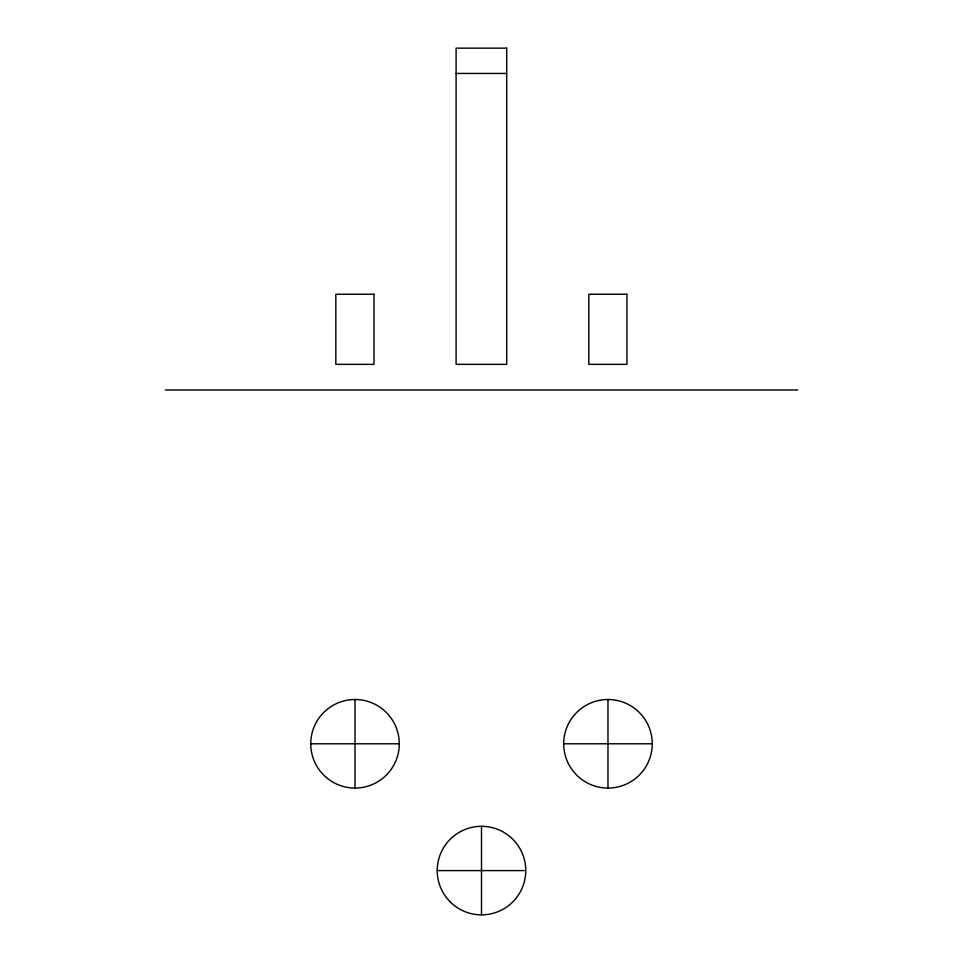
<?xml version="1.0" encoding="UTF-8"?>
<svg xmlns="http://www.w3.org/2000/svg" width="963" height="963" viewBox="0 0 963 963"><rect width="100%" height="100%" fill="white"/><g stroke="black" fill="none" stroke-linecap="round" stroke-linejoin="round"><path stroke-width="1.44" d="M456.101 73.441L506.694 73.441M165.299 389.967L797.701 389.967M310.748 743.785L399.284 743.785A44.262 44.262 0 0 0 332.885 705.446A44.262 44.262 0 0 0 332.885 782.125A44.262 44.262 0 0 0 399.284 743.785M563.716 743.785L652.252 743.785A44.262 44.262 0 0 1 585.841 782.125A44.262 44.262 0 0 1 585.841 705.446A44.262 44.262 0 0 1 652.252 743.785M437.238 870.588L524.257 870.588M607.978 699.511L607.978 788.047M481.5 826.314L481.5 914.85M355.022 699.511L355.022 788.047M506.694 48.15L456.101 48.15L456.101 364.351L506.694 364.351L506.694 48.15M373.993 294.245L335.846 294.245L335.846 364.351L373.993 364.351L373.993 294.245M626.949 294.245L588.802 294.245L588.802 364.351L626.949 364.351L626.949 294.245M450.203 901.886A44.262 44.262 0 0 0 524.257 882.036A44.262 44.262 0 0 0 470.04 827.819A44.262 44.262 0 0 0 450.203 901.886"/></g></svg>
